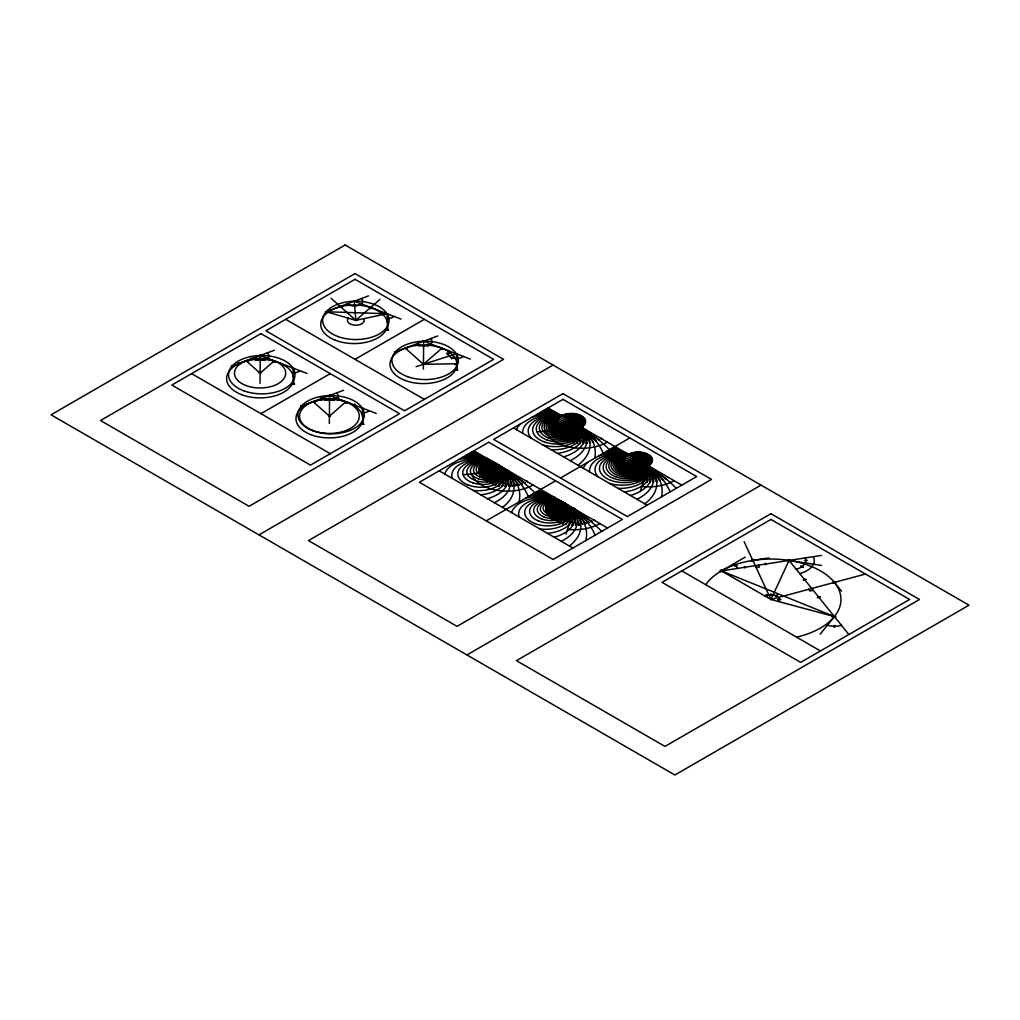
<?xml version="1.0" encoding="UTF-8"?>
<svg xmlns="http://www.w3.org/2000/svg" width="1020" height="1020" viewBox="0 0 1020 1020"><rect width="100%" height="100%" fill="white"/><g stroke="black" fill="none" stroke-linecap="round" stroke-linejoin="round"><path stroke-width="1.5" d="M260.011 383.443L260.266 355.508L306.931 373.409M329.332 423.466L329.587 395.531L376.252 413.431M423.402 369.151L423.67 341.215L470.335 359.117M479.655 468.792L478.648 469.264L479.935 468.945M485.915 480.178L485.494 479.808M502.605 485.686L501.993 486.323M515.942 485.201L514.934 485.673L516.247 485.392M546.49 505.474L546.49 506.124M553.975 519.894L553.656 520.289M620.249 462.697L620.338 463.054M625.107 457.559L624.712 457.1M505.589 486.259L507.272 470.118L485.227 460.147M579.857 443.381L581.553 427.24L559.495 417.269M572.424 524.854L574.12 508.712L552.075 498.742M646.706 481.975L648.389 465.834L626.344 455.863M507.322 469.723L506.634 470.284L507.807 470.003M554.982 497.39L554.281 496.957M576.007 525.249L576.274 524.548M579.462 524.255L578.493 524.739L579.692 524.739M589.203 522.329L587.979 522.725M627.019 455.978L626.93 455.647M633.241 479.527L634.465 479.425M640.649 481.058L639.642 481.593M662.222 479.527L663.395 479.54M482.371 463.654L482.154 463.156M480.254 473.305L480.254 472.77M521.105 483.824L522.278 483.824M562.377 415.969L561.051 415.752L562.16 416.02M579.436 443.164L579.462 443.611M583.338 443.776L583.733 443.228M573.699 508.495L574.273 509.107L574.54 508.393M502.222 486.03L507.272 470.118L483.301 461.754M576.504 443.152L581.553 427.24L557.583 418.876M566.049 534.161L574.12 508.712L550.15 500.348M640.318 491.283L648.389 465.834L624.418 457.47M479.196 472.77L479.77 473.433M495.516 484.589L495.223 485.112M546.72 509.936L545.917 509.311L545.827 510.051M546.554 507.96L546.605 507.539M576.925 443.47L576.772 442.858M590.083 443.062L590.516 442.514M566.406 524.344L565.705 523.834M591.498 521.042L590.695 521.411L591.472 521.768M620.185 468.601L621.142 469.022M629.111 454.129L627.912 454.282L628.779 454.792M637.423 480.841L637.462 480.344M745.199 557.162L721.433 570.894L770.941 599.479L789.059 560.426L821.534 565.45M790.691 560.681L790.258 561.612L788.626 561.37M498.946 485.558L507.272 470.118L524.548 482.855M573.214 442.68L581.553 427.24L598.817 439.964M565.794 524.153L574.12 508.712L591.396 521.449M640.063 481.274L648.389 465.834L665.665 478.558M486.961 458.554L487.892 459.013L487.088 459.025M482.256 476.646L481.312 476.965M519.384 485.061L518.351 485.074M555.479 420.342L556.104 421.005M555.709 433.602L556.091 434.201M561.293 438.485L561.51 438.97M546.274 511.351L546.376 511.925M593.245 441.685L592.747 442.361M599.275 440.27L599.352 439.709M568.561 524.484L569.109 524.943M579.5 524.879L579.245 524.306M624.418 457.139L623.73 457.495L624.469 457.865M626.586 455.481L626.114 456.157M628.894 477.538L629.111 477.156M631.418 478.839L631.405 478.189M643.186 482.052L644.015 481.631L642.817 481.848M656.166 481.032L657.148 481.593L656.23 481.555M478.788 470.985L479.986 471.214L478.979 470.845M480.93 475.167L480.458 474.606M484.704 479.986L485.074 480.484M487.228 481.172L486.961 481.695M554.969 422.114L554.14 422.318L554.765 422.752M556.461 420.801L556.512 420.469M553.324 425.978L553.082 426.398M555.007 431.753L554.14 431.932L554.854 431.651M558.055 435.782L557.239 435.247L557.328 435.986M526.588 481.402L527.506 481.873M589.42 442.986L589.586 442.31M548.059 501.967L549.104 501.967M552.585 498.869L552.304 498.448M600.856 438.523L601.124 438.97M548.059 515.24L549.168 515.138M549.958 516.77L549.908 517.459L550.787 516.91M552.343 518.402L551.386 518.772L552.598 518.568M551.552 518.568L552.228 518.377M572.768 524.497L571.736 524.917L572.921 525.007M622.327 459.089L622.901 459.599M625.732 455.672L626.344 455.456M622.021 460.772L622.174 461.129M621.346 463.054L620.759 463.233M620.81 465.196L620.721 464.495M629.034 454.589L629.264 454.282A14.42 8.326 0 0 0 628.498 468.613A14.42 8.326 0 0 0 650.467 461.754A14.42 8.326 0 0 0 629.187 454.206L628.702 454.078M622.098 470.832L620.963 470.59L622.187 470.908M622.519 472.12L622.429 472.795M591.957 521.692L591.855 521.144M593.551 519.805L594.456 520.264M625.732 475.613L626.153 476.111M647.866 465.719L647.917 466.012M642.689 481.593L643.684 481.389M646.234 481.797L647.356 482.116L646.616 481.657M652.915 481.631L653.565 482.052M665.563 478.163L664.976 478.622L665.792 478.877M495.784 484.87L507.272 470.118L521.768 483.964M570.053 441.991L581.553 427.24L596.037 441.073M562.632 523.464L574.12 508.712L588.616 522.559M636.901 480.586L648.389 465.834L662.885 479.668M832.881 616.156L832.167 617.036L833.697 617.444M820.195 634.147L834.411 616.564L721.433 570.894L821.534 555.403M493.017 484.258L493.476 483.875M554.293 431.919L555.224 432.378M562.351 438.868L561.663 438.995M572.921 442.31L573.673 442.986M580.354 443.674L580.329 443.203M586.041 442.909L587.125 442.884M572.029 524.624L572.577 524.458M659.251 480.407L660.31 480.369M255.574 360.481L256.912 359.065M324.883 400.503L326.234 399.088M418.965 346.188L420.304 344.773M451.248 358.594L452.638 357.178M451.732 358.747L453.122 357.344M485.724 459.867L484.576 460.007L485.341 460.466M479.923 465.12L480.739 464.916M512.665 485.673L512.282 485.711M566.533 440.818L567.426 441.328M527.047 481.236L527.225 481.159M562.135 523.171L562.39 523.757M563.116 523.744L562.963 523.107M621.308 468.919L621.18 468.397M623.296 472.668L623.36 472.336M585.174 523.26L586.143 523.349M492.787 483.964L507.272 470.118L518.772 484.87M567.056 441.073L581.553 427.24L593.041 441.991M559.636 522.559L574.12 508.712L585.62 523.464M633.904 479.668L648.389 465.834L659.889 480.586M267.89 359.41L269.446 358.058M274.265 360.876L260.1 373.192L246.177 360.787M275.668 361.424L274.737 362.228L273.347 361.692M368.45 295.915L326.145 311.763L355.84 320.356L379.975 299.383M372.083 308.002L371.152 308.805L369.75 308.269M336.753 399.253L338.296 397.902M337.212 399.432L338.767 398.081M345.92 401.803L329.396 416.16L313.14 401.689M347.323 402.339L346.392 403.142L344.989 402.607M353.086 405.514L354.628 404.162M353.545 405.692L355.1 404.341M405.272 348.113L423.453 364.306L441.94 348.228M443.343 348.764L442.412 349.567L441.01 349.031M483.76 478.686L483.225 478.813M553.057 427.954L554.115 428.476M489.664 482.498L490.199 483.148M548.046 503.791L546.886 504.186M545.572 507.514L546.452 507.373M621.256 460.798L621.805 461.422L621.129 461.129M490.008 482.855L507.272 470.118L515.61 485.558M564.277 439.964L581.553 427.24L589.879 442.68M556.843 521.449L574.12 508.712L582.458 524.153M631.125 478.558L648.389 465.834L656.727 481.274M505.193 486.03L505.053 486.527M524.356 482.549L525.083 482.587M582.675 443.139L583.733 443.101M593.602 442.234L593.002 442.31M546.082 507.412L545.891 508.024M559.292 522.291L559.534 522.151M639.604 480.968L640.254 480.879M594.328 520.378L594.456 519.881M649.791 481.606L650.581 481.695L649.447 482.141M775.225 596.279L777.023 595.042M775.659 596.483L777.457 595.246M480.229 465.043L480.994 465.617M553.605 429.93L554.459 429.853M506.047 486.565L505.129 485.953M511.798 485.762L512.448 486.349M548.977 502.312L548.632 502.478M546.962 503.574L547.612 503.612M545.636 509.426L546.656 509.401M260.941 413.661L330.263 373.639M355.024 359.346L424.345 319.324M258.965 534.875L553.082 365.058M487.471 481.555L507.272 470.118L512.32 486.03M561.739 438.676L581.553 427.24L586.602 443.152M486.234 520.863L555.556 480.841M560.503 477.985L629.824 437.962M554.319 520.149L574.12 508.712L579.169 524.624M628.588 477.271L648.389 465.834L653.438 481.733M466.918 654.942L761.035 485.125M562.237 416.096L561.446 416.173M482.817 461.473L483.799 461.473M553.873 430.465L554.497 430.44M480.866 475.192L480.037 475.218L481.032 475.218M569.721 441.724L570.55 441.698M620.479 464.533L619.905 464.967M546.07 511.339L547.064 511.339M624.087 473.943L624.788 473.956M575.318 524.573L575.586 524.56M582.828 524.497L582.649 523.77M557.239 418.621L557.774 419.258M483.008 478.214L483.76 478.176M495.325 484.564L496.051 484.589M499.468 485.443L498.27 485.443L499.06 485.877M499.405 485.864L499.175 485.265M551.616 498.436L552.075 498.334M559.33 522.827L560.031 522.329M568.918 524.306L569.147 524.306M559.495 437.21L581.553 427.24L583.236 443.381M485.227 480.089L507.272 470.118L508.967 486.259M626.344 475.804L648.389 465.834L650.084 481.975M552.075 518.683L574.12 508.712L575.815 524.854M559.381 416.95L559.585 416.95M553.579 424.001L554.421 424.001M484.806 459.829L485.533 459.88M559.228 436.93L559.623 436.892M586.181 442.82L586.882 442.782M601.022 438.319L601.851 438.396M508.674 485.89L509.299 486.616M625.923 475.486L626.497 475.498M547.523 513.124L547.906 513.264M556.729 521.755L557.264 521.768M341.164 307.288L342.58 306.765L341.662 305.949M232.076 366.078L274.367 350.23M247.082 361.603L248.498 361.08L247.579 360.264M395.467 351.772L437.771 335.937M406.177 348.929L407.592 348.394L406.674 347.578M301.397 406.087L343.689 390.252M314.058 402.505L315.46 401.982L314.555 401.166M557.583 435.604L581.553 427.24A19.801 11.437 0 0 0 551.845 417.333A19.801 11.437 0 0 0 551.845 437.147A19.801 11.437 0 0 0 581.553 427.24L556.002 420.61M483.301 478.482L507.272 470.118L481.733 463.488M624.418 474.198L648.389 465.834A19.801 11.437 0 0 0 618.681 455.927A19.801 11.437 0 0 0 618.681 475.741A19.801 11.437 0 0 0 648.389 465.834L622.85 459.191M550.15 517.076L574.12 508.712L548.582 502.082M559.228 416.989L559.534 417.588M621.116 463.207L620.644 462.532M636.518 480.241L637.092 480.28M637.27 480.917L636.518 480.917M547.141 513.149L547.332 513.927M549.882 516.796L550.341 516.77M668.47 477.551L668.393 477.653M579.5 524.968L579.016 524.93M734.77 566.444L737.192 565.628M416.109 366.652L456.335 353.749L457.177 369.916M596.266 441.379L595.654 441.418M507.616 470.475L506.787 470.411M492.596 483.658L493.234 483.76M626.458 476.123L626.65 475.537M803.275 579.934L805.813 579.245M803.505 580.227L806.055 579.538M744.115 541.684L770.941 599.479L864.871 574.196M813.157 590.248L810.109 591.077L808.694 589.318M817.415 597.452L819.965 596.764M817.657 597.745L820.195 597.057M556.002 433.882L581.553 427.24L554.803 422.433M481.733 476.761L507.272 470.118L480.535 465.311M622.85 472.464L648.389 465.834L621.652 461.027M548.582 515.355L574.12 508.712L547.383 503.906M564.468 440.27L564.009 440.257M521.475 483.595L521.959 483.658M331.105 298.337L355.84 320.356L387.014 313.726L387.868 329.893M555.964 433.551L556.461 433.576M487.394 458.362L487.585 458.375M501.98 485.647L502.528 485.75M554.803 432.046L581.553 427.24L554 424.32M480.535 474.937L507.272 470.118L479.731 467.211M621.652 470.641L648.389 465.834L620.848 462.914M547.383 513.519L574.12 508.712L546.567 505.792M752.824 560.426L769.054 557.914M756.113 567.528L759.365 567.031L758.497 565.156M481.618 463.169L481.223 463.615M480.688 465.706L479.948 465.528M585.416 523.069L585.99 523.12M585.811 523.846L585.008 523.655M537.463 431.906L581.553 427.24L553.592 426.258M463.195 474.784L507.272 470.118L479.323 469.149M620.848 468.754L648.389 465.834L620.44 464.852M546.567 511.632L574.12 508.712L546.159 507.743M554 423.925L553.49 424.46M483.391 462.073L482.97 462.111M631.202 478.877L630.997 478.877M554.395 497.594L554.281 497.607M581.604 426.832L581.744 426.934M567.107 440.678L567.222 440.767M573.112 442.285L573.75 442.412M620.338 466.408L620.479 466.408M648.299 465.439L648.988 465.617M553.592 428.221L581.553 427.24M479.323 471.1L507.272 470.118M620.44 466.816L648.389 465.834M546.159 509.694L574.12 508.712M553.885 425.901L553.987 426.041M423.453 364.306L456.858 363.719M456.909 364.688L455.226 364.714L455.175 363.745M804.474 560.426L807.266 560.426M777.941 599.314L780.746 599.314M777.941 599.645L780.746 599.645M574.081 509.031L573.469 508.853M446.556 353.366L449.348 353.43M446.531 353.685L449.323 353.749M326.145 311.763L387.014 313.726M561.829 415.484L562.262 415.688A14.42 8.326 0 0 1 583.618 423.16A14.42 8.326 0 0 1 561.65 430.032A14.42 8.326 0 0 1 562.339 415.612M559.304 437.606L559.202 437.491M565.526 524.433L565.335 524.458M770.941 599.479L834.411 616.564M401.013 319.094L354.348 301.193L355.84 320.356M801.044 566.024L803.186 567.056M800.687 566.266L802.829 567.311M548.122 407.949L681.819 485.125M513.468 427.954L647.152 505.142M285.702 319.324L424.345 399.368M473.854 450.827L607.537 528.016M681.819 570.894L820.462 650.938M439.199 470.832L572.883 548.02M191.62 373.639L330.263 453.683M320.841 397.851L322.358 399.202M320.369 398.029L321.899 399.381M251.047 358.007L252.577 359.359M238.361 362.75L239.878 364.114M766.046 594.571L767.435 595.973M426.959 344.786L428.285 346.214M332.89 399.1L334.203 400.528M263.568 359.078L264.881 360.506M834.411 582.394L841.513 591.179M789.059 560.426L848.615 634.147M765.306 563.269L766.02 564.825M744.472 566.482L745.187 568.051M362.253 408.064L363.107 424.231M292.931 368.041L293.785 384.208M834.691 625.451L834.691 627.07M834.13 625.451L834.13 627.07M770.941 593.818L770.941 595.438M705.751 584.715A70.023 40.43 0 0 1 820.462 570.894A70.023 40.43 0 0 1 796.518 637.117M813.412 556.665A25.207 14.548 0 0 1 799.718 573.622M841.513 625.362A16.804 9.703 0 0 1 827.296 625.362M733.316 564.034A16.804 9.703 0 0 1 737.664 568.382M805.303 557.914A16.804 9.703 0 0 1 796.174 569.224M765 596.05A8.402 4.845 0 0 1 775.761 595.501A8.402 4.845 0 0 1 778.553 601.532M533.026 484.984A36.414 21.025 0 0 1 496.447 490.186A36.414 21.025 0 0 1 471.457 473.905M599.875 523.579A36.414 21.025 0 0 1 567.553 529.393M674.144 480.7A36.414 21.025 0 0 1 641.835 486.514M607.295 442.106A36.414 21.025 0 0 1 570.716 447.308A36.414 21.025 0 0 1 545.738 431.026M539.006 490.403A231.527 133.671 0 0 1 601.711 531.382M537.234 491.423A115.336 66.593 0 0 1 595.081 535.207M535.309 492.532A76.423 44.128 0 0 1 585.799 540.562M533.09 493.808A56.814 32.806 0 0 1 569.351 545.981M530.298 495.427A44.944 25.946 0 0 1 574.324 511.925A44.944 25.946 0 0 1 561.204 541.276M525.925 497.938A36.924 21.318 0 0 1 572.207 509.885A36.924 21.318 0 0 1 554.23 537.247M511.555 512.614A31.123 17.965 0 0 1 544.004 497.76A31.123 17.965 0 0 1 573.278 514.667A31.123 17.965 0 0 1 547.561 533.396M519.231 517.051A26.686 15.402 0 0 1 543.52 498.525A26.686 15.402 0 0 1 571.965 514.947A26.686 15.402 0 0 1 539.886 528.972M613.581 447.346A231.948 133.913 0 0 1 676.285 488.325M612.127 448.175A116.191 67.078 0 0 1 670.063 491.92M610.585 449.068A77.698 44.854 0 0 1 661.559 496.829M608.838 450.075A58.522 33.787 0 0 1 644.844 503.803M606.747 451.286A47.073 27.183 0 0 1 650.951 469.174A47.073 27.183 0 0 1 636.99 499.277M603.917 452.918A39.499 22.797 0 0 1 649.549 467.479A39.499 22.797 0 0 1 630.411 495.478M598.357 456.131A34.119 19.699 0 0 1 647.955 465.209A34.119 19.699 0 0 1 624.367 491.984M583.287 468.269A34.119 19.699 0 0 1 587.584 462.353M589.522 471.865A30.141 17.404 0 0 1 619.127 453.607A30.141 17.404 0 0 1 649.753 471.291A30.141 17.404 0 0 1 618.133 488.389M598.141 476.85A27.068 15.631 0 0 1 617.763 454.142A27.068 15.631 0 0 1 648.835 472.081A27.068 15.631 0 0 1 609.514 483.403M531.305 438.256A27.068 15.631 0 0 1 550.915 415.561A27.068 15.631 0 0 1 581.986 433.487A27.068 15.631 0 0 1 542.665 444.822M522.673 433.27A30.141 17.404 0 0 1 552.279 415.025A30.141 17.404 0 0 1 582.904 432.697A30.141 17.404 0 0 1 551.297 449.794M531.509 417.537A34.119 19.699 0 0 1 581.119 426.615A34.119 19.699 0 0 1 557.532 453.39M516.439 429.675A34.119 19.699 0 0 1 520.736 423.759M537.068 414.324A39.499 22.797 0 0 1 582.7 428.884A39.499 22.797 0 0 1 563.575 456.883M539.899 412.692A47.073 27.183 0 0 1 584.103 430.58A47.073 27.183 0 0 1 570.142 460.683M541.99 411.481A58.522 33.787 0 0 1 577.996 465.209M543.736 410.473A77.698 44.854 0 0 1 594.711 458.235M545.292 409.581A116.191 67.078 0 0 1 603.215 453.326M546.733 408.752A231.948 133.913 0 0 1 609.45 449.731M452.383 478.456A26.686 15.402 0 0 1 476.671 459.931A26.686 15.402 0 0 1 505.129 476.353A26.686 15.402 0 0 1 473.038 490.378M444.72 474.019A31.123 17.965 0 0 1 477.156 459.166A31.123 17.965 0 0 1 506.443 476.072A31.123 17.965 0 0 1 480.713 494.802M459.089 459.357A36.924 21.318 0 0 1 505.359 471.291A36.924 21.318 0 0 1 487.381 498.665M463.45 456.832A44.944 25.946 0 0 1 507.475 473.344A44.944 25.946 0 0 1 494.368 502.681M466.255 455.213A56.814 32.806 0 0 1 502.516 507.386M468.473 453.938A76.423 44.128 0 0 1 518.963 501.967M470.386 452.829A115.336 66.593 0 0 1 528.245 496.612M472.158 451.809A231.527 133.671 0 0 1 534.862 492.787M299.931 370.719A8.402 4.845 0 0 1 293.186 372.886M267.316 352.869A8.402 4.845 0 0 1 264.843 359.588A8.402 4.845 0 0 1 253.228 358.147M336.638 392.891A8.402 4.845 0 0 1 334.165 399.611A8.402 4.845 0 0 1 322.537 398.17M369.253 410.741A8.402 4.845 0 0 1 362.508 412.909M363.732 318.686A8.402 4.845 0 0 1 355.368 325.201A8.402 4.845 0 0 1 348.33 318.189M394.013 316.404A8.402 4.845 0 0 1 387.268 318.572M361.399 298.554A8.402 4.845 0 0 1 358.925 305.273A8.402 4.845 0 0 1 347.297 303.832M430.72 338.576A8.402 4.845 0 0 1 428.247 345.295A8.402 4.845 0 0 1 416.619 343.855M463.335 356.426A8.402 4.845 0 0 1 451.681 357.791A8.402 4.845 0 0 1 449.335 351.058M231.374 366.04L232.777 366.078L231.374 366.014M259.577 355.483L260.967 355.546L259.603 355.393M259.411 373.167L260.801 373.231L259.437 373.078M292.243 368.016L293.632 368.041L292.243 367.978M293.084 384.17L294.487 384.208L293.084 384.17M300.696 406.062L302.086 406.126L300.709 406.011M325.456 311.725L326.846 311.788L325.469 311.674M328.899 395.505L330.289 395.531L328.899 395.505M328.695 416.134L330.097 416.16L328.708 416.109M353.647 301.168L355.049 301.193L353.659 301.142M355.139 320.331L356.541 320.382L355.164 320.267M361.564 408.038L362.954 408.064L361.564 408M362.406 424.192L363.808 424.231L362.406 424.192M386.312 313.701L387.715 313.752L386.325 313.637M387.166 329.855L388.556 329.893L387.166 329.83M394.765 351.747L396.168 351.772L394.778 351.721M422.969 341.19L424.371 341.215L422.981 341.164M422.752 364.267L424.154 364.306L422.752 364.267M455.634 353.723L457.036 353.774L455.659 353.634M456.488 369.877L457.878 369.916L456.488 369.852M495.924 464.712L497.62 464.75L495.937 464.674M562.772 503.306L564.468 503.383L562.798 503.242M345.117 245.004L51 414.808L674.883 774.996L969 605.192L345.117 245.004M355.024 273.589L100.508 420.52L249.058 506.29L503.561 359.346L355.024 273.589M260.941 333.617L171.819 385.075L310.462 465.12L399.585 413.661L260.941 333.617M355.024 279.301L265.888 330.76L404.532 410.805L493.654 359.346L355.024 279.301M562.976 393.656L308.474 540.587L457.024 626.344L711.526 479.413L562.976 393.656M488.707 442.246L419.386 482.269L553.082 559.457L622.404 519.435L488.707 442.246M562.976 399.368L493.654 439.39L627.351 516.579L696.673 476.557L562.976 399.368M770.941 513.71L516.439 660.654L664.976 746.41L919.492 599.479L770.941 513.71M770.941 519.435L662.005 582.331L800.649 662.362L909.585 599.479L770.941 519.435M534.85 523.528A23.167 13.375 0 0 0 570.945 513.404A23.167 13.375 0 0 0 537.718 500.425A23.167 13.375 0 0 0 534.85 523.528M538.496 520.978A20.285 11.717 0 0 0 570.103 512.116A20.285 11.717 0 0 0 541.008 500.743A20.285 11.717 0 0 0 538.496 520.978M541.556 518.836A17.875 10.315 0 0 0 569.402 511.033A17.875 10.315 0 0 0 543.762 501.011A17.875 10.315 0 0 0 541.556 518.836M544.183 517.012A15.81 9.129 0 0 0 568.803 510.102A15.81 9.129 0 0 0 546.133 501.241A15.81 9.129 0 0 0 544.183 517.012M546.465 515.406A13.999 8.083 0 0 0 568.28 509.286A13.999 8.083 0 0 0 548.199 501.445A13.999 8.083 0 0 0 546.465 515.406M548.492 513.991A12.406 7.165 0 0 0 567.821 508.572A12.406 7.165 0 0 0 550.022 501.623A12.406 7.165 0 0 0 548.492 513.991M550.315 512.716A10.978 6.337 0 0 0 567.4 507.922A10.978 6.337 0 0 0 551.667 501.776A10.978 6.337 0 0 0 550.315 512.716M551.96 511.568A9.664 5.584 0 0 0 567.031 507.335A9.664 5.584 0 0 0 553.159 501.916A9.664 5.584 0 0 0 551.96 511.568M553.49 510.497A8.466 4.883 0 0 0 566.674 506.8A8.466 4.883 0 0 0 554.536 502.057A8.466 4.883 0 0 0 553.49 510.497M554.905 509.515A7.344 4.246 0 0 0 566.355 506.303A7.344 4.246 0 0 0 555.811 502.184A7.344 4.246 0 0 0 554.905 509.515M556.231 508.585A6.298 3.634 0 0 0 566.049 505.831A6.298 3.634 0 0 0 557.009 502.299A6.298 3.634 0 0 0 556.231 508.585M557.481 507.705A5.317 3.073 0 0 0 565.756 505.384A5.317 3.073 0 0 0 558.144 502.401A5.317 3.073 0 0 0 557.481 507.705M558.692 506.863A4.361 2.524 0 0 0 565.488 504.964A4.361 2.524 0 0 0 559.228 502.516A4.361 2.524 0 0 0 558.692 506.863M559.84 506.06A3.455 1.989 0 0 0 565.22 504.543A3.455 1.989 0 0 0 560.273 502.618A3.455 1.989 0 0 0 559.84 506.06M560.962 505.27A2.563 1.479 0 0 0 564.965 504.148A2.563 1.479 0 0 0 561.28 502.707A2.563 1.479 0 0 0 560.962 505.27M562.058 504.505A1.696 0.982 0 0 0 564.71 503.765A1.696 0.982 0 0 0 562.275 502.809A1.696 0.982 0 0 0 562.058 504.505M631.482 467.122A13.999 8.083 0 0 0 652.494 460.122A13.999 8.083 0 0 0 631.482 453.109A13.999 8.083 0 0 0 631.482 467.122M630.156 467.224A14.025 8.096 0 0 0 651.895 460.951A14.025 8.096 0 0 0 631.622 453.211A14.025 8.096 0 0 0 630.156 467.224M611.005 480.445A24.658 14.229 0 0 0 648.784 468.945A24.658 14.229 0 0 0 612.65 455.812A24.658 14.229 0 0 0 611.005 480.445M613.543 478.431A22.708 13.107 0 0 0 648.529 468.065A22.708 13.107 0 0 0 615.481 455.749A22.708 13.107 0 0 0 613.543 478.431M615.672 476.748A21.114 12.189 0 0 0 648.389 467.3A21.114 12.189 0 0 0 617.878 455.659A21.114 12.189 0 0 0 615.672 476.748M620.185 474.478A18.704 10.799 0 0 0 648.427 465.298A18.704 10.799 0 0 0 620.542 455.761A18.704 10.799 0 0 0 620.185 474.478M621.499 473.369A17.786 10.277 0 0 0 648.516 464.827A17.786 10.277 0 0 0 622.174 455.583A17.786 10.277 0 0 0 621.499 473.369M622.659 472.4A17.021 9.83 0 0 0 648.669 464.38A17.021 9.83 0 0 0 623.641 455.392A17.021 9.83 0 0 0 622.659 472.4M623.704 471.533A16.371 9.448 0 0 0 648.847 463.985A16.371 9.448 0 0 0 624.954 455.188A16.371 9.448 0 0 0 623.704 471.533M624.648 470.768A15.823 9.129 0 0 0 649.09 463.615A15.823 9.129 0 0 0 626.153 454.971A15.823 9.129 0 0 0 624.648 470.768M625.489 470.054A15.364 8.861 0 0 0 649.357 463.271A15.364 8.861 0 0 0 627.249 454.729A15.364 8.861 0 0 0 625.489 470.054M627.172 469.748A14.981 8.644 0 0 0 649.714 462.328A14.981 8.644 0 0 0 627.313 454.767A14.981 8.644 0 0 0 627.172 469.748M627.861 469.162A14.675 8.466 0 0 0 650.072 462.034A14.675 8.466 0 0 0 628.282 454.499A14.675 8.466 0 0 0 627.861 469.162M629.085 468.116A14.242 8.224 0 0 0 650.9 461.473A14.242 8.224 0 0 0 630.041 453.887A14.242 8.224 0 0 0 629.085 468.116M629.633 467.657A14.101 8.147 0 0 0 651.372 461.219A14.101 8.147 0 0 0 630.844 453.568A14.101 8.147 0 0 0 629.633 467.657M562.798 429.063A14.101 8.147 0 0 0 584.536 422.624A14.101 8.147 0 0 0 563.996 414.974A14.101 8.147 0 0 0 562.798 429.063M562.25 429.522A14.242 8.224 0 0 0 584.065 422.892A14.242 8.224 0 0 0 563.193 415.306A14.242 8.224 0 0 0 562.25 429.522M561.013 430.567A14.675 8.466 0 0 0 583.223 423.44A14.675 8.466 0 0 0 561.433 415.905A14.675 8.466 0 0 0 561.013 430.567M560.324 431.154A14.981 8.644 0 0 0 582.866 423.733A14.981 8.644 0 0 0 560.477 416.173A14.981 8.644 0 0 0 560.324 431.154M558.654 431.473A15.364 8.861 0 0 0 582.509 424.677A15.364 8.861 0 0 0 560.401 416.147A15.364 8.861 0 0 0 558.654 431.473M557.8 432.174A15.823 9.129 0 0 0 582.241 425.021A15.823 9.129 0 0 0 559.304 416.377A15.823 9.129 0 0 0 557.8 432.174M556.856 432.952A16.371 9.448 0 0 0 582.012 425.391A16.371 9.448 0 0 0 558.106 416.594A16.371 9.448 0 0 0 556.856 432.952M555.823 433.806A17.021 9.83 0 0 0 581.821 425.799A17.021 9.83 0 0 0 556.792 416.81A17.021 9.83 0 0 0 555.823 433.806M554.65 434.788A17.786 10.277 0 0 0 581.668 426.232A17.786 10.277 0 0 0 555.326 417.001A17.786 10.277 0 0 0 554.65 434.788M553.337 435.884A18.704 10.799 0 0 0 581.578 426.704A18.704 10.799 0 0 0 553.694 417.18A18.704 10.799 0 0 0 553.337 435.884M548.824 438.154A21.114 12.189 0 0 0 581.553 428.719A21.114 12.189 0 0 0 551.029 417.065A21.114 12.189 0 0 0 548.824 438.154M546.694 439.837A22.708 13.107 0 0 0 581.68 429.471A22.708 13.107 0 0 0 548.632 417.154A22.708 13.107 0 0 0 546.694 439.837M544.157 441.851A24.658 14.229 0 0 0 581.935 430.351A24.658 14.229 0 0 0 545.802 417.218A24.658 14.229 0 0 0 544.157 441.851M563.308 428.629A14.025 8.096 0 0 0 585.046 422.356A14.025 8.096 0 0 0 564.774 414.617A14.025 8.096 0 0 0 563.308 428.629M564.646 428.527A13.999 8.083 0 0 0 585.646 421.528A13.999 8.083 0 0 0 564.646 414.515A13.999 8.083 0 0 0 564.646 428.527M495.223 465.911A1.696 0.982 0 0 0 497.862 465.171A1.696 0.982 0 0 0 495.427 464.215A1.696 0.982 0 0 0 495.223 465.911M494.279 466.739A2.563 1.479 0 0 0 498.13 465.451A2.563 1.479 0 0 0 494.279 464.164A2.563 1.479 0 0 0 494.279 466.739M493.208 467.542A3.455 1.989 0 0 0 498.385 465.808A3.455 1.989 0 0 0 493.208 464.087A3.455 1.989 0 0 0 493.208 467.542M491.844 468.269A4.361 2.524 0 0 0 498.64 466.369A4.361 2.524 0 0 0 492.379 463.921A4.361 2.524 0 0 0 491.844 468.269M490.964 469.225A5.317 3.073 0 0 0 498.933 466.573A5.317 3.073 0 0 0 490.964 463.921A5.317 3.073 0 0 0 490.964 469.225M489.383 469.99A6.298 3.634 0 0 0 499.201 467.236A6.298 3.634 0 0 0 490.161 463.705A6.298 3.634 0 0 0 489.383 469.99M488.503 471.074A7.344 4.246 0 0 0 499.532 467.402A7.344 4.246 0 0 0 488.503 463.73A7.344 4.246 0 0 0 488.503 471.074M486.642 471.903A8.466 4.883 0 0 0 499.838 468.206A8.466 4.883 0 0 0 487.687 463.462A8.466 4.883 0 0 0 486.642 471.903M485.711 473.178A9.664 5.584 0 0 0 500.208 468.346A9.664 5.584 0 0 0 485.711 463.514A9.664 5.584 0 0 0 485.711 473.178M484.13 474.364A10.978 6.337 0 0 0 500.59 468.881A10.978 6.337 0 0 0 484.13 463.399A10.978 6.337 0 0 0 484.13 474.364M481.644 475.397A12.406 7.165 0 0 0 500.973 469.978A12.406 7.165 0 0 0 483.174 463.029A12.406 7.165 0 0 0 481.644 475.397M479.617 476.812A13.999 8.083 0 0 0 501.445 470.692A13.999 8.083 0 0 0 481.351 462.85A13.999 8.083 0 0 0 479.617 476.812M478.291 478.762A15.81 9.129 0 0 0 502.006 470.857A15.81 9.129 0 0 0 478.291 462.952A15.81 9.129 0 0 0 478.291 478.762M474.708 480.254A17.875 10.315 0 0 0 502.567 472.438A17.875 10.315 0 0 0 476.926 462.417A17.875 10.315 0 0 0 474.708 480.254M472.885 482.83A20.285 11.717 0 0 0 503.319 472.681A20.285 11.717 0 0 0 472.885 462.544A20.285 11.717 0 0 0 472.885 482.83M468.001 484.933A23.167 13.375 0 0 0 504.097 474.81A23.167 13.375 0 0 0 470.87 461.831A23.167 13.375 0 0 0 468.001 484.933M241.434 394.612A33.418 19.291 0 0 0 293.403 379.886A33.418 19.291 0 0 0 245.323 361.271A33.418 19.291 0 0 0 241.434 394.612M310.756 434.635A33.418 19.291 0 0 0 362.725 419.908A33.418 19.291 0 0 0 314.644 401.293A33.418 19.291 0 0 0 310.756 434.635M244.112 390.928A33.226 19.176 0 0 0 294.971 375.373A33.226 19.176 0 0 0 246.215 357.727A33.226 19.176 0 0 0 244.112 390.928M313.433 430.95A33.226 19.176 0 0 0 364.28 415.395A33.226 19.176 0 0 0 315.537 397.749A33.226 19.176 0 0 0 313.433 430.95M245.845 385.471A25.602 14.777 0 0 0 285.651 374.187A25.602 14.777 0 0 0 248.816 359.92A25.602 14.777 0 0 0 245.845 385.471M312.757 430.491A29.873 17.251 0 0 0 359.206 417.32A29.873 17.251 0 0 0 316.238 400.681A29.873 17.251 0 0 0 312.757 430.491M338.194 336.613A33.226 19.176 0 0 0 389.041 321.058A33.226 19.176 0 0 0 340.297 303.412A33.226 19.176 0 0 0 338.194 336.613M335.516 340.297A33.418 19.291 0 0 0 387.472 325.571A33.418 19.291 0 0 0 339.405 306.956A33.418 19.291 0 0 0 335.516 340.297M407.503 376.635A33.226 19.176 0 0 0 458.362 361.08A33.226 19.176 0 0 0 409.619 343.434A33.226 19.176 0 0 0 407.503 376.635M404.838 380.32A33.418 19.291 0 0 0 456.794 365.594A33.418 19.291 0 0 0 408.727 346.978A33.418 19.291 0 0 0 404.838 380.32M720.643 571.557A1.403 0.803 0 0 0 722.823 570.945A1.403 0.803 0 0 0 720.821 570.167A1.403 0.803 0 0 0 720.643 571.557M752.122 561.127A1.403 0.803 0 0 0 754.213 560.426A1.403 0.803 0 0 0 752.122 559.725A1.403 0.803 0 0 0 752.122 561.127M788.371 561.127A1.403 0.803 0 0 0 790.462 560.426A1.403 0.803 0 0 0 788.371 559.725A1.403 0.803 0 0 0 788.371 561.127M833.71 583.096A1.403 0.803 0 0 0 835.801 582.394A1.403 0.803 0 0 0 833.71 581.693A1.403 0.803 0 0 0 833.71 583.096M833.71 617.266A1.403 0.803 0 0 0 835.801 616.564A1.403 0.803 0 0 0 833.71 615.863A1.403 0.803 0 0 0 833.71 617.266"/></g></svg>
